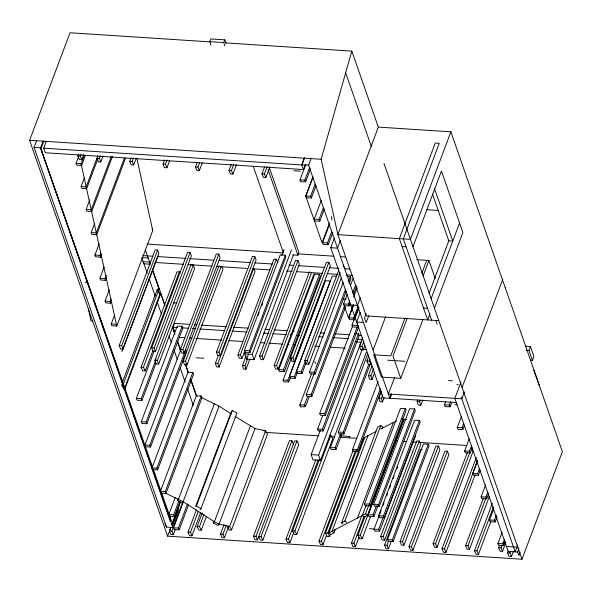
<?xml version="1.0" encoding="UTF-8"?>
<svg xmlns="http://www.w3.org/2000/svg" width="592" height="592" viewBox="0 0 592 592"><rect width="100%" height="100%" fill="white"/><g stroke="black" fill="none" stroke-linecap="round" stroke-linejoin="round"><path stroke-width="0.89" d="M438.798 320.649L366.233 315.928L337.891 234.639L321.138 159.278L351.826 51.104L225.656 42.898M349.465 437.836L349.976 436.459L340.548 435.845M351.826 51.104L378.318 127.102L450.882 131.824L562.4 451.689L521.981 559.233L167.617 536.167L29.6 140.311L70.019 32.767L209.997 41.877M43.135 140.94L40.545 147.83L172.923 527.516L166.463 527.095L34.084 147.408L36.674 140.519M170.185 521.138L40.922 148.91L43.83 141.155M305.102 165.257L303.489 169.556L45.332 152.758L43.734 148.163L46.324 141.273M83.768 154.556L81.822 159.722L79.372 159.648L77.892 156.103L78.536 154.379M85.492 155.2L81.607 165.538L76.59 165.042L76.087 163.288L78.359 157.257M81.822 159.722L80.342 156.177L80.993 154.453M84.353 155.163L81.111 163.777L116.794 326.103L111.777 325.615L111.274 323.861L114.515 315.247M97.946 158.589L86.617 188.73L81.6 188.241L81.097 186.48L84.338 177.866M86.617 188.73L86.121 186.968L97.85 155.74M99.33 158.397L96.881 158.323L98.361 161.868L100.818 161.942L99.33 158.397L100.3 155.814M100.818 161.942L103.082 155.911M112.443 156.48L91.73 211.596L86.706 211.1L86.203 209.346L89.769 199.874M91.73 211.596L91.227 209.834L111.296 156.443M125.541 158.138L96.733 234.787L91.716 234.299L91.212 232.538L94.454 223.924M96.733 234.787L96.237 233.026L124.401 158.108M136.264 158.057L133.674 164.946L131.224 164.872L129.737 161.327L131.032 157.879M101.454 254.634L100.485 257.224L95.46 256.728L94.964 254.974L99.167 243.778M133.674 164.946L132.186 161.394L133.481 157.953M100.485 257.224L99.989 255.463L100.958 252.88M106.464 277.833L105.494 280.416L100.47 279.927L99.974 278.166L104.177 266.97M105.494 280.416L104.991 278.654L106.286 275.213M111.57 300.692L110.6 303.282L105.576 302.786L105.08 301.032L109.291 289.836M110.6 303.282L110.105 301.52L111.074 298.938M169.541 160.854L166.951 167.743L164.502 167.677L163.022 164.132L164.635 159.825M211.004 45.14L209.79 41.647L210.804 38.939L224.782 39.849L225.996 43.334M166.951 167.743L165.471 164.199L167.085 159.892M136.87 158.367L152.729 230.517L116.794 326.103L116.298 324.349L111.274 323.861M224.975 46.043L223.761 42.557L224.782 39.849M119.229 345.476L155.163 249.883L157.65 250.046L158.878 253.583L122.951 349.169L120.465 349.014L119.229 345.476L121.715 345.639L122.951 349.169M121.715 345.639L157.65 250.046M121.878 351.678L157.812 256.084M202.301 162.822L199.393 170.577L196.936 170.503L195.456 166.959L197.077 162.652M199.393 170.577L197.906 167.025L199.526 162.726M122.078 383.142L157.361 289.281L159.048 289.066L152.47 270.218M159.048 289.066L123.114 384.659L121.427 384.874L124.165 389.418L124.749 389.344L160.676 293.758L160.092 293.832L124.165 389.418M151.693 347.83L187.627 252.236L190.113 252.399L191.342 255.936L155.415 351.522L152.928 351.367L151.693 347.83L154.179 347.992L155.415 351.522M154.179 347.992L190.113 252.399M155.918 363.355L141.999 400.384L137.1 400.251L136.352 398.475L154.157 351.115M141.999 400.384L141.251 398.608L156.14 358.996M236.474 164.613L232.915 174.085L230.466 174.011L228.986 170.466L231.25 164.435M232.915 174.085L231.435 170.54L233.699 164.509M174.736 332.216L173.005 327.243L174.455 323.373L190.136 324.394M141.259 421.77L177.193 326.177L182.084 326.31L182.839 328.086L146.905 423.672L142.013 423.546L141.259 421.77L146.157 421.904L146.905 423.672M146.157 421.904L182.084 326.31M150.56 447.012L149.813 445.236L185.74 349.643L186.487 351.419L150.56 447.012L145.662 446.879L144.914 445.103L180.841 349.517M182.876 349.68L218.811 254.086L216.324 253.924L180.397 349.517L182.876 349.68L184.112 353.217L181.626 353.054L177.533 341.133M184.112 353.217L220.039 257.624L218.811 254.086M269.782 167.107L265.897 177.445L263.447 177.371L261.967 173.826L264.557 166.937M151.974 467.932L187.908 372.346L192.8 372.479L193.547 374.248L157.62 469.841L152.721 469.708L151.974 467.932L156.873 468.065L157.62 469.841M265.897 177.445L264.417 173.893L267.007 167.003M156.873 468.065L192.8 372.479M235.068 416.391L254.989 428.571L265.608 430.828L229.674 526.421L227.284 526.473L229.111 530.025L231.502 529.966L229.674 526.421L219.062 524.157L214.385 521.73L183.128 501.742L166.004 493.358L161.113 493.225L160.358 491.449L196.292 395.863L201.184 395.996L201.939 397.765L219.062 406.149L231.257 413.949M216.457 352.04L252.384 256.447L254.871 256.61L256.099 260.147L220.172 355.733L217.686 355.57L216.457 352.04L218.936 352.203L220.172 355.733M201.939 397.765L166.004 493.358L165.257 491.582L201.184 395.996M218.936 352.203L254.871 256.61M179.938 501.89L174.44 516.527L169.541 516.394L168.794 514.626L175.269 497.398M303.489 169.556L301.794 164.709L304.384 157.82M304.473 158.079L301.883 164.968L43.734 148.163M169.697 518.488L170.666 515.898M219.062 406.149L183.128 501.742L182.084 503.037L177.415 500.603L178.059 498.878M214.385 403.722L178.458 499.308L177.415 500.603M174.44 516.527L173.685 514.751L178.865 500.973M310.467 168.935L305.613 181.855L300.721 181.722L299.966 179.953L305.798 164.45M175.284 529.477L173.338 534.643L170.888 534.576L169.408 531.024L170.703 527.583M171.673 525L180.412 501.75M167.617 536.167L170.851 527.568M172.146 524.127L180.227 502.615M172.908 525.119L178.754 509.549L172.309 523.987M334.302 238.191L330.728 247.7L383.105 397.928L389.891 398.364L308.58 165.146L311.17 158.256M244.903 350.649L241.987 358.397L239.568 358.382L237.917 354.837L273.852 259.244L276.279 259.259L277.922 262.804M173.338 534.643L171.858 531.098L182.536 502.682M188.589 504.821L179.198 529.788L174.307 529.662L173.552 527.886L183.268 502.053M305.613 181.855L304.865 180.079L309.72 167.166M241.987 358.397L240.345 354.845L276.279 259.259M244.37 350.427L280.305 254.834L285.277 255.174L285.884 256.943L249.957 352.529L244.977 352.196L244.37 350.427L249.343 350.767L249.957 352.529M258.171 315.336L259.148 312.754M261.738 305.864L262.707 303.282M179.198 529.788L178.451 528.02L187.516 503.903M293.336 255.145L254.035 359.692L246.583 359.203L244.733 353.905L245.384 352.173M281.755 255.404L284.027 249.358M329.589 222.895L322.033 242.698L305.768 196.048L312.887 177.097M249.343 350.767L285.277 255.174M246.583 359.203L248.529 354.023M312.998 177.104L305.768 196.048L306.515 197.817L311.414 197.95L310.667 196.174L315.196 184.119M254.035 359.692L252.185 354.386L291.486 249.839M311.414 197.95L315.943 185.895M195.626 506.574L231.228 411.847L232.279 410.552L236.948 412.987L201.021 508.572L199.978 509.867M232.279 410.552L196.344 506.145L201.021 508.572M200.695 512.554L191.956 535.804L189.507 535.73L188.027 532.186L196.44 509.793M191.956 535.804L190.476 532.26L198.246 511.592M259.562 356.021L295.497 260.436L297.954 260.524L299.374 264.069L263.447 359.662L260.991 359.566L259.562 356.021L262.027 356.118L263.447 359.662M292.655 254.863L297.902 255.204L298.916 252.495L269.145 167.085M206.49 516.357L201.31 530.136L198.919 530.188L197.092 526.643L202.264 512.864M262.027 356.118L297.954 260.524M324.379 209.065L319.843 221.119L314.951 220.986L314.197 219.218L321.323 200.274M201.31 530.136L199.482 526.591L204.011 514.529M319.843 221.119L319.095 219.351L323.624 207.289M254.989 428.571L219.062 524.157L218.011 525.452L213.342 523.025L213.986 521.3M250.312 426.136L214.385 521.73L213.342 523.025M332.763 232.582L328.234 244.637L323.336 244.503L322.588 242.735L329.381 224.649M328.234 244.637L327.48 242.868L331.69 231.672M228.327 527.413L224.449 537.743L221.993 537.677L220.513 534.125L224.072 524.653M224.449 537.743L222.962 534.199L226.203 525.585M290.472 357.834L326.407 262.241L328.856 262.315L330.343 265.86L294.416 361.453L291.967 361.379L290.472 357.834L292.922 357.901L294.416 361.453M378.318 127.102L337.891 234.639L410.456 239.36L450.882 131.824M292.922 357.901L328.856 262.315M231.502 529.966L267.436 434.373L265.608 430.828L264.01 430.865M340.43 240.389L337.514 248.137L330.728 247.7M289.503 376.386L325.43 280.8L330.329 280.926L294.402 376.519L295.149 378.295L290.25 378.162L289.503 376.386L294.402 376.519M306.19 362.422L301.987 373.619L297.066 373.426L296.355 371.658L332.29 276.064L336.389 276.227M295.149 378.295L297.413 372.264M341.244 278.048L308.876 364.169L306.456 364.169L304.776 360.617L338.765 270.196M301.987 373.619L301.276 371.85L305.161 361.512M308.876 364.169L307.189 360.617L340.208 272.779M346.179 291.353L315.107 374.026L310.208 373.9L309.461 372.124L343.123 282.562M315.107 374.026L314.352 372.257L345.425 289.584M348.34 281.829L350.286 276.664L347.023 276.575M345.543 306.915L311.88 396.477L306.982 396.351L306.234 394.575L313.997 373.907M262.863 540.059L261.035 536.515L258.645 536.567L260.473 540.119L262.863 540.059L298.79 444.474L296.962 440.922L294.572 440.981L257.483 539.845L255.026 539.771L253.546 536.226L289.473 440.633L291.93 440.707L293.41 444.252M349.088 283.605L351.034 278.44L350.286 276.664M257.483 539.845L255.996 536.293L291.93 440.707M353.32 304.924L348.459 317.845L343.515 304.007L347.075 294.535M350.309 285.921L353.224 278.166M311.88 396.477L311.126 394.709L344.788 305.146M261.035 536.515L296.962 440.922M344.263 305.775L349.162 305.909L348.407 304.14L349.702 300.692M352.617 292.944L355.533 285.189M349.162 305.909L350.131 303.326M353.365 294.712L356.606 286.106M353.616 297.177L357.191 287.668M359.026 307.722L354.497 319.776L349.598 319.643L348.851 317.867L353.705 304.954M360.387 297.65L357.479 305.398L350.693 304.954M354.497 319.776L353.75 318L358.278 305.946M358.249 325.511L357.605 327.235L352.632 326.91L352.018 325.149L354.608 318.259M355.577 315.669L358.167 308.78M358.722 326.658L325.378 415.362L320.487 415.229L319.732 413.46L352.425 326.481M360.195 312.532L356.636 322.004L363.421 322.448M357.605 327.235L356.991 325.467L357.635 323.75M325.378 415.362L324.631 413.586L356.998 327.472M362.223 349.258L320.457 460.384L312.998 459.903L311.155 454.597L320.22 430.48M366.167 313.723L364.546 318.03L366.152 322.625L368.742 315.736M293.802 532.334L289.917 542.672L287.468 542.598L285.988 539.053L315.765 459.821M364.827 345.654L363.214 349.961L360.728 349.798L359.492 346.261L362.733 337.647M320.457 460.384L318.607 455.085L361.024 342.235L356.051 341.91M289.917 542.672L288.437 539.127L318.215 459.895M329.241 435.379L330.839 435.342L332.667 438.887L296.733 534.48L294.342 534.532L292.515 530.987L319.384 459.51M363.214 349.961L361.978 346.424L363.917 341.258M296.733 534.48L294.905 530.928L330.839 435.342M370.178 364.287L343.959 434.04L339.061 433.906L338.313 432.138L367.773 353.772M371.495 362.948L370.844 364.665L368.394 364.605L366.899 361.053L368.838 355.888M373.278 349.576L385.577 316.853M370.844 364.665L369.349 361.12L369.993 359.396M343.959 434.04L343.212 432.271L368.779 364.235M413.001 246.657L441.447 170.984L462.885 232.486L434.447 308.158M374.729 372.449L372.139 379.339L369.652 379.183L368.409 375.646L371.968 366.174M372.139 379.339L370.895 375.802L373.485 368.912M380.826 391.134L358.167 451.422L353.276 451.289L352.521 449.513L378.096 381.485M326.51 535.294L322.951 544.766L320.501 544.692L319.021 541.147L353.01 450.727M405.009 318.008L390.764 355.903L373.611 354.786L381.389 377.089L400.769 378.347L422.784 319.791M421.844 273.23L426.699 260.31M322.951 544.766L321.471 541.221L355.459 450.801M330.654 533.991L329.677 536.574L327.287 536.626L325.459 533.081L356.532 450.408M358.167 451.422L357.42 449.646L380.404 388.5M407.237 318.156L392.992 356.044L400.769 378.347M423.095 275.953L428.926 260.458L416.768 259.666M329.677 536.574L327.85 533.022L363.784 437.436L364.517 438.85M384.104 397.602L382.484 401.909L379.983 401.687L378.91 398.164L381.5 391.275M335.294 529.315L333.999 532.763L330.728 534.598L328.76 533.081L364.687 437.488L375.92 431.524M382.484 401.909L381.411 398.386L382.706 394.938M367.958 435.653L332.023 531.246L328.76 533.081M394.524 377.659L388.374 394.02L461.812 398.801L464.402 391.911M342.931 523.846L341.614 522.832L377.548 427.246L380.819 425.411L382.787 426.928L382.136 428.645M429.03 293.388L448.795 240.803L432.493 194.043M391.475 393.961L389.854 398.261L456.328 402.59M389.891 398.364L391.512 394.057M341.614 522.832L344.884 520.997L380.819 425.411M431.08 298.827L459.555 223.021M429.933 313.901L427.668 319.932L399.326 238.635L435.253 143.042L439.249 143.308L403.322 238.894L431.664 320.191M333.999 532.763L332.023 531.246L357.501 518.022L393.428 422.429L396.618 420.823M359.004 537.233L355.437 546.712L352.987 546.638L351.507 543.093L361.867 515.536M366.167 505.279L362.282 515.61L357.501 518.022M355.437 546.712L353.957 543.16L363.991 516.468M402.138 418.692L403.455 419.706L367.521 515.292L364.25 517.127L362.282 515.61L365.553 513.775L368.786 505.161M370.562 516.342L362.149 538.735L359.758 538.787L357.923 535.242L365.049 516.298M362.149 538.735L360.321 535.183L396.248 439.597L396.98 441.018M373.7 504.325L409.634 408.739L414.526 408.865L415.281 410.641L379.346 506.234L374.455 506.101L373.7 504.325L378.599 504.458L379.346 506.234M422.769 400.044L420.831 405.217L418.344 405.054L417.108 401.517L417.752 399.8M378.599 504.458L414.526 408.865M420.831 405.217L419.587 401.679L420.239 399.955M378.591 515.839L414.526 420.253L419.417 420.387L420.172 422.155L384.238 517.748L379.346 517.615L378.591 515.839L383.49 515.972L384.238 517.748M383.49 515.972L419.417 420.387M391.386 541.058L388.47 548.806L386.021 548.732L384.541 545.188L420.468 449.594L422.103 449.646M387.508 539.645L423.435 444.052L428.334 444.185L429.082 445.961L393.155 541.547L388.256 541.414L387.508 539.645L392.407 539.778L393.155 541.547M388.47 548.806L386.99 545.262L388.611 540.955M392.407 539.778L428.334 444.185M451.718 402.464L450.105 406.771L445.206 406.637L444.459 404.861L445.754 401.42M450.105 406.771L449.35 404.995L450.645 401.554M400.037 541.599L435.964 446.005L438.413 446.079L439.9 449.624L403.966 545.217L401.517 545.143L400.037 541.599L402.486 541.665L403.966 545.217M461.005 381.988L454.856 398.349L508.225 551.426L517.667 552.04L518.895 555.577L520.19 552.129M402.486 541.665L438.413 446.079M462.093 387.457L502.808 279.121M505.472 288.4L505.768 287.601M408.998 546.705L444.932 451.111L447.382 451.185L448.862 454.73L412.935 550.316L410.478 550.249L408.998 546.705L411.447 546.771L412.935 550.316M411.447 546.771L447.382 451.185M464.498 425.167L462.885 429.474L457.986 429.341L457.239 427.572L461.442 416.376M462.885 429.474L462.13 427.698L463.751 423.398M472.216 447.759L470.277 452.924L465.379 452.799L464.631 451.023L469.16 438.968M471.447 448.174L472.934 451.718L437 547.311L434.55 547.237L433.07 543.693L467.377 452.406M470.277 452.924L469.523 451.156L471.469 445.991M437 547.311L435.52 543.767L469.833 452.48M475.095 474.91L445.968 552.417L443.512 552.343L442.032 548.799L476.345 457.512M480.297 470.107L478.351 475.272L473.459 475.139L472.705 473.371L477.566 460.45M445.968 552.417L444.481 548.873L477.5 461.027M478.351 475.272L477.603 473.504L479.55 468.331M530.587 360.225L532.43 360.35L528.967 350.405L530.425 346.535L525.814 346.239M488.681 493.624L486.742 498.79L481.844 498.656L481.096 496.888L485.625 484.833M532.43 360.35L533.888 356.473L530.425 346.535M489.236 496.725L469.486 549.25L467.036 549.184L465.556 545.632L483.361 498.272M486.742 498.79L485.988 497.021L487.934 491.848M469.486 549.25L468.006 545.706L485.81 498.346M490.753 521.633L478.454 554.356L476.005 554.282L474.518 550.738L492.322 503.378M478.454 554.356L476.967 550.812L493.476 506.893M497.11 516.794L495.171 521.959L490.272 521.833L489.525 520.057L493.735 508.861M495.171 521.959L494.424 520.19L496.362 515.018M505.176 541.177L503.555 545.476L498.664 545.35L497.909 543.574L502.12 532.378M505.76 542.738L502.519 551.352L500.07 551.278L498.59 547.733L499.559 545.151M502.519 551.352L501.039 547.807L502.009 545.217M503.555 545.476L502.808 543.708L504.428 539.401M513.427 551.285L511.488 556.458L509.039 556.384L507.551 552.839L508.202 551.115M511.488 556.458L510.001 552.906L510.652 551.189M517.771 544.988L515.181 551.877L461.175 396.973M517.667 552.04L518.962 548.599M153.084 350.212L145.314 370.858L142.931 370.932L141.051 367.38L177.015 271.906L179.398 271.832L180.146 273.252M145.314 370.858L143.434 367.306L179.398 271.832M154.934 360.373L190.868 264.89L193.355 265.046L194.613 268.583L158.671 364.065L156.192 363.91L154.934 360.373L157.413 360.521L158.671 364.065M157.413 360.521L193.355 265.046M221.741 266.459L222.969 269.301L187.028 364.776L184.586 364.731L183.046 361.179L218.988 265.697M187.028 364.776L185.481 361.224L221.112 266.607M254.049 268.724L255.034 271.558L219.099 367.033L216.613 366.87L215.384 363.333L218.3 355.592M219.099 367.033L217.871 363.495L253.48 268.872M249.876 358.93L245.991 369.253L243.482 369.001L242.505 365.486L246.065 356.021M245.991 369.253L245.014 365.73L247.604 358.848M314.13 273.548L278.181 369.023L275.746 368.994L274.148 365.442L309.453 271.684M278.181 369.023L276.582 365.471L311.562 272.572M278.699 369.763L314.678 274.288L319.517 274.296L320.353 276.072L284.367 371.547L279.528 371.539L278.699 369.763L283.538 369.771L284.367 371.547M283.538 369.771L319.517 274.296M290.346 377.659L288.726 381.958L283.886 381.951L283.057 380.175L291.16 358.671M288.726 381.958L287.897 380.182L323.876 284.708M309.364 396.307L305.479 406.63L300.766 406.874L299.759 405.098L311.436 374.137M305.479 406.63L304.473 404.854L307.714 396.255M355.185 333.681L358.419 333.688L359.248 335.464L323.269 430.939L318.429 430.932L317.593 429.156L322.781 415.392M323.269 430.939L322.433 429.163L358.419 333.688M341.858 433.995L336.019 449.476L331.18 449.469L330.343 447.685L366.33 352.21M336.019 449.476L335.183 447.7L340.37 433.936M364.457 504.021L400.436 408.547L405.276 408.554L406.112 410.33L370.126 505.805L365.286 505.797L364.457 504.021L369.297 504.029L370.126 505.805M369.297 504.029L405.276 408.554M378.125 505.435L373.915 516.616L369.068 516.609L368.239 514.833L404.218 419.358L406.637 419.365M373.915 516.616L373.078 514.84L376.32 506.241M415.747 435.46L379.657 531.046L374.914 531.224L373.952 529.455L381.1 510.511M383.054 505.346L384.03 502.756M386.628 495.867L387.605 493.284M389.558 488.119L390.528 485.536M393.132 478.647L394.109 476.064M396.707 469.175L397.683 466.592M379.657 531.046L378.688 529.278L382.913 518.081M380.723 536.515L416.812 440.936L419.254 441.003L420.764 444.548L384.674 540.133L382.225 540.067L380.723 536.515L383.165 536.581L384.674 540.133M383.165 536.581L419.254 441.003M380.693 429.037L393.428 422.429M157.206 289.68L158.893 289.466M160.528 294.157L159.944 294.231L157.664 290.435M299.759 405.098L304.473 404.854M373.952 529.455L378.688 529.278M141.051 367.38L143.434 367.306M197.092 526.643L199.482 526.591M292.515 530.987L294.905 530.928M325.459 533.081L327.85 533.022M357.923 535.242L360.321 535.183M304.776 360.617L307.189 360.617M283.057 380.175L287.897 380.182M317.593 429.156L322.433 429.163M330.343 447.685L335.183 447.7M368.239 514.833L373.078 514.84M237.917 354.837L240.345 354.845M274.148 365.442L276.582 365.471M183.046 361.179L185.481 361.224M299.966 179.953L304.865 180.079M305.768 196.048L310.667 196.174M314.197 219.218L319.095 219.351M322.588 242.735L327.48 242.868M342.975 299.004L346.239 299.093M343.515 304.007L348.407 304.14M173.101 302.912L176.364 303M348.851 317.867L353.75 318M366.899 361.053L369.349 361.12M309.461 372.124L314.352 372.257M306.234 394.575L311.126 394.709M444.459 404.861L449.35 404.995M136.352 398.475L141.251 398.608M319.732 413.46L324.631 413.586M457.239 427.572L462.13 427.698M338.313 432.138L343.212 432.271M464.631 451.023L469.523 451.156M352.521 449.513L357.42 449.646M144.914 445.103L149.813 445.236M472.705 473.371L477.603 473.504M481.096 496.888L485.988 497.021M160.358 491.449L165.257 491.582M489.525 520.057L494.424 520.19M168.794 514.626L173.685 514.751M173.552 527.886L178.451 528.02M497.909 543.574L502.808 543.708M77.892 156.103L80.342 156.177M129.737 161.327L132.186 161.394M163.022 164.132L165.471 164.199M195.456 166.959L197.906 167.025M228.986 170.466L231.435 170.54M261.967 173.826L264.417 173.893M169.408 531.024L171.858 531.098M188.027 532.186L190.476 532.26M220.513 534.125L222.962 534.199M253.546 536.226L255.996 536.293M285.988 539.053L288.437 539.127M433.07 543.693L435.52 543.767M319.021 541.147L321.471 541.221M465.556 545.632L468.006 545.706M351.507 543.093L353.957 543.16M498.59 547.733L501.039 547.807M384.541 545.188L386.99 545.262M442.032 548.799L444.481 548.873M474.518 550.738L476.967 550.812M507.551 552.839L510.001 552.906M296.355 371.658L301.276 371.85M368.409 375.646L370.895 375.802M417.108 401.517L419.587 401.679M209.79 41.647L223.761 42.557M29.6 140.311L321.138 159.278M301.794 164.709L308.58 165.146M34.084 147.408L40.545 147.83M300.396 171.095L293.965 170.748M426.869 209.709L438.805 210.486M448.795 240.803L452.769 241.062L434.358 188.241M402.086 246.553L406.082 246.812M147.053 244.037L283.22 252.895M297.946 253.85L333.829 256.188M340.267 256.61L345.787 256.965M142.709 255.581L152.832 256.24M157.435 256.543L185.955 258.401M189.632 258.637L213.557 260.191M219.077 260.554L250.357 262.589M254.96 262.892L272.438 264.025M289 265.105L293.602 265.401M298.205 265.704L324.89 267.436M329.485 267.739L338.691 268.339M344.211 268.694L349.731 269.057M142.679 257.653L148.215 258.016M143.035 261.664L150.39 262.145M154.993 262.448L183.513 264.298M188.115 264.602L212.04 266.156M216.642 266.459L247.922 268.494M252.525 268.79L270.004 269.93M286.565 271.01L292.085 271.365M296.688 271.669L322.448 273.341M327.05 273.645L338.091 274.362M346.372 274.903L352.81 275.317M143.923 263.795L150.383 264.217M423.524 308.04L427.52 308.299M352.018 325.149L356.991 325.467M194.746 324.69L196.588 324.816M201.199 325.112L226.1 326.732M233.477 327.213L248.233 328.175M264.831 329.256L269.441 329.552M274.052 329.855L286.965 330.691M292.5 331.054L294.342 331.172M298.953 331.476L300.795 331.594M320.161 332.852L324.771 333.155M334.917 333.814L349.672 334.776M358.893 335.375L361.66 335.553M173.005 327.243L177.615 327.546M182.225 327.842L188.678 328.264M192.37 328.508L196.056 328.745M199.748 328.982L224.642 330.602M232.02 331.083L246.775 332.045M263.373 333.126L268.909 333.488M272.601 333.725L286.432 334.628M290.117 334.865L291.967 334.983M297.495 335.346L299.345 335.464M318.711 336.73L323.321 337.026M333.459 337.684L348.214 338.646M357.442 339.246L362.97 339.608M526.199 350.227L528.967 350.405M359.492 346.261L361.978 346.424M179.235 337.366L184.763 337.721M189.381 338.025L192.141 338.202M195.834 338.446L221.652 340.126M229.03 340.607L242.861 341.503M260.384 342.642L264.994 342.946M268.687 343.182L282.517 344.085M287.127 344.381L288.97 344.507M293.588 344.803L295.43 344.921M314.796 346.187L319.406 346.483M330.469 347.208L345.225 348.163M362.748 349.302L366.441 349.546M387.664 360.18L404.824 361.298M244.733 353.905L252.185 354.386M196.426 357.775L203.877 358.264M215.384 363.333L217.871 363.495M448.514 380.567L452.495 380.826M456.854 384.585L458.208 384.674M454.745 404.654L457.105 404.81M265.838 432.389L319.051 435.853M330.98 436.63L334.65 436.874M340.037 437.222L356.843 438.317M403.855 441.373L406.615 441.551M413.068 441.972L416.753 442.217M419.521 442.394L466.533 445.45M311.155 454.597L318.607 455.085M502.904 542.79L505.265 542.945M506.5 546.475L517.785 547.215M378.91 398.164L381.411 398.386M76.087 163.288L81.111 163.777L81.607 165.538M81.097 186.48L86.121 186.968M86.203 209.346L91.227 209.834M91.212 232.538L96.237 233.026M94.964 254.974L99.989 255.463M99.974 278.166L104.991 278.654M105.08 301.032L110.105 301.52M242.505 365.486L245.014 365.73M369.6 528.449L374.699 529.285M92.655 321.16L90.968 320.864L88.408 308.98M365.553 513.775L367.521 515.292M344.884 520.997L346.853 522.514M314.685 361.771L315.899 363.525M157.361 289.281L160.092 293.832M343.123 265.024L344.81 268.576M165.005 523.513L166.463 527.095M533.851 370.155L539.379 385.651M179.487 347.09L180.671 350.412M40.922 148.91L152.581 467.169M153.195 468.908L160.839 490.709M161.453 492.455L171.547 521.226M428.926 260.458L435.201 278.469M383.964 163.37L521.981 559.233M435.904 320.701L437.133 324.238M345.417 72.15L371.332 146.498M268.124 169.8L297.902 255.204M253.235 166.271L283.316 252.555M149.924 261.945L150.516 263.64M152.322 268.82L164.776 304.54M172.672 327.191L174.795 333.289M185.725 364.635L188.441 372.42M190.853 379.339L196.884 396.633M145.484 250.179L150.109 263.44M160.676 293.758L164.924 305.923M172.191 326.777L174.921 334.598M177.341 341.554L180.678 351.108M183.098 358.064L183.705 359.803M185.222 364.147L188.249 372.834M190.979 380.656L196.433 396.3M141.754 257.594L147.253 273.356M149.073 278.573L155.126 295.948M157.25 302.031L161.49 314.197M169.068 335.923L171.488 342.872M173.915 349.828L177.245 359.381M180.271 368.069L185.118 381.973M187.546 388.929L193.303 405.439M152.233 228.756L152.729 230.517M331.49 216.517L331.883 219.943M86.647 282.118L85.803 282.295L86.647 282.118"/></g></svg>
